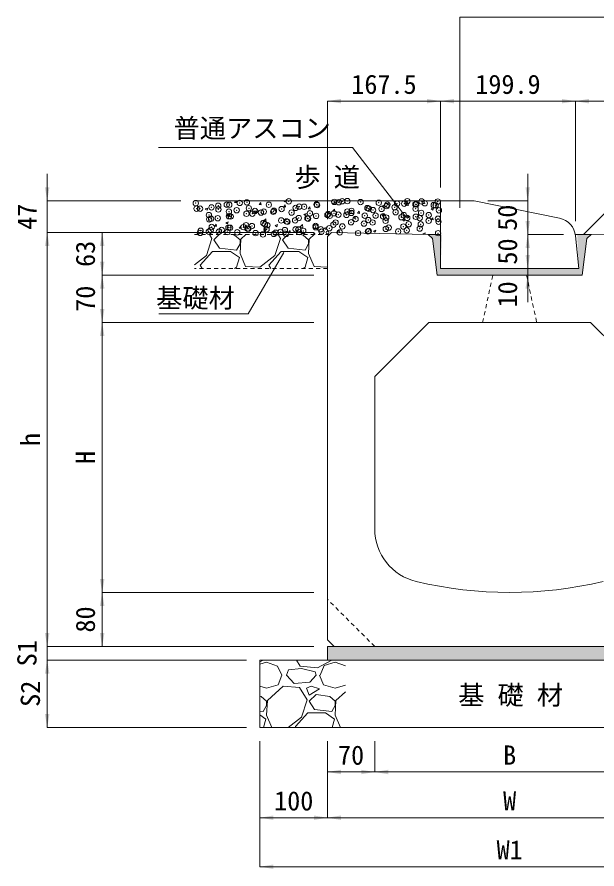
# Model space of a CAD drawing. Units: millimetres at full size; some dimension numbers follow another scale. Extents: x 6872 to 78201, y -34623 to -7860.
# Drawn here: x 22067 to 22926, y -22117 to -20855 of the extents above; entities that cross this region are included whole.
import ezdxf
from ezdxf.enums import TextEntityAlignment as Align

# ---------------------------------------------------------------- set-up
doc = ezdxf.new("R2010")
doc.units = ezdxf.units.MM
doc.header["$LTSCALE"] = 16
doc.header["$PDMODE"] = 32
doc.header["$PDSIZE"] = 8
doc.linetypes.add('USER1', pattern=[0.675, 0.375, -0.3])
for name, color, linetype, lineweight in [('0_2', 7, 'Continuous', 20), ('寸法引出', 7, 'Continuous', 9), ('寸法線', 7, 'Continuous', 9), ('本体', 7, 'USER1', 9), ('補助線', 8, 'Continuous', 13), ('ﾊｯﾁﾝｸﾞ', 7, 'Continuous', 5)]:
    doc.layers.add(name, color=color, linetype=linetype, lineweight=lineweight)
doc.styles.add('ＭＳ ゴシック', font='')
doc.styles.get('ＭＳ ゴシック').set_extended_font_data('MS Gothic')

# ---------------------------------------------------------------- blocks, each defined once
blk = doc.blocks.new('filled_arrow')
at = {"color": 0, "linetype": 'Continuous', "lineweight": -2}
blk.add_solid([(7.5, 1.25), (0, 0), (7.5, -1.25)], dxfattribs=at)

msp = doc.modelspace()

# ---------------------------------------------------------------- hatches: boundary and pattern name
at = {"layer": 'ﾊｯﾁﾝｸﾞ'}
for points in [[(22694.26, -21227.45), (22696.77, -21177.34), (22675.76, -21177.34), (22682.51, -21183.41), (22689.26, -21237.45), (22904.26, -21237.45), (22911.02, -21183.41), (22917.76, -21177.34), (22896.76, -21177.34), (22899.26, -21227.45)], [(23066.76, -21807.45), (23066.76, -21787.45), (22536.76, -21787.45), (22526.76, -21787.45), (22526.76, -21807.45)]]:
    msp.add_hatch(color=8, dxfattribs=at).paths.add_polyline_path(points)

# ---------------------------------------------------------------- linework, layer by layer
at = {"layer": '0_2'}
for p, q in [((22329.56, -21127.45), (22694.26, -21127.45)), ((22694.26, -21127.45), (22694.26, -21227.45)), ((22694.26, -21127.45), (22744.26, -21127.45)), ((22744.26, -21127.45), (22870.57, -21153.06)), ((22532.76, -21174.57), (22526.76, -21180.45)), ((22526.76, -21180.45), (22526.76, -21777.45)), ((22532.76, -21174.57), (22675.76, -21177.34)), ((22682.51, -21183.41), (22675.76, -21177.34)), ((22675.76, -21177.34), (22694.26, -21177.34)), ((22917.76, -21177.34), (22894.19, -21177.45)), ((22894.46, -21179.47), (22899.26, -21227.45)), ((22911.02, -21183.41), (22917.76, -21177.34)), ((23060.76, -21174.57), (22917.76, -21177.34)), ((22682.51, -21183.41), (22689.26, -21237.45)), ((22911.02, -21183.41), (22904.26, -21237.45)), ((22694.26, -21227.45), (22899.26, -21227.45)), ((22904.26, -21237.45), (22689.26, -21237.45)), ((22596.76, -21387.45), (22676.76, -21307.45)), ((22916.76, -21307.45), (22676.76, -21307.45)), ((22916.76, -21307.45), (22996.76, -21387.45)), ((22596.76, -21613.42), (22596.76, -21387.45)), ((22536.76, -21787.45), (22526.76, -21777.45)), ((22526.76, -21787.45), (22526.76, -21807.45)), ((22526.76, -21787.45), (23066.76, -21787.45)), ((22426.76, -21807.45), (23166.76, -21807.45)), ((22426.76, -21807.45), (22426.76, -21907.45)), ((22426.76, -21907.45), (23166.76, -21907.45))]:
    msp.add_line(p, q, dxfattribs=at)
at = {"layer": '0_2', "linetype": 'USER1'}
for p, q in [((22529.82, -21177.45), (22329.56, -21177.45)), ((22526.76, -21227.45), (22329.56, -21227.45))]:
    msp.add_line(p, q, dxfattribs=at)
at = {"layer": '0_2'}
for centre, radius, start, end in [((22864.61, -21182.46), 30, 5.71059, 78.54125), ((22676.76, -21613.42), 80, 180, 256.65766), ((22796.76, -21107.45), 600, 256.65762, 283.34237)]:
    msp.add_arc(centre, radius, start, end, dxfattribs=at)
at = {"layer": '寸法引出'}
for p, q in [((22526.76, -20979.81), (22694.26, -20979.81)), ((22526.76, -21154.45), (22526.76, -20979.81)), ((22694.26, -20979.81), (22894.19, -20979.81)), ((22694.26, -21107.45), (22694.26, -20979.81)), ((22694.26, -21107.45), (22694.26, -20979.81)), ((22894.19, -21157.45), (22894.19, -20979.81)), ((22894.19, -20979.81), (23066.76, -20979.81)), ((22894.19, -21157.45), (22894.19, -20979.81)), ((22111.41, -21087.45), (22111.41, -21214.45)), ((22823.53, -21087.45), (22823.53, -21217.45)), ((22309.56, -21127.45), (22111.41, -21127.45)), ((22764.26, -21127.45), (22823.53, -21127.45)), ((22823.53, -21137.45), (22823.53, -21247.45)), ((22506.76, -21174.45), (22111.41, -21174.45)), ((22111.41, -21174.45), (22111.41, -21787.45)), ((22506.76, -21174.45), (22111.41, -21174.45)), ((22192.93, -21174.45), (22192.93, -21237.45)), ((22506.76, -21174.45), (22192.93, -21174.45)), ((22876.76, -21177.45), (22823.53, -21177.45)), ((22876.76, -21177.45), (22823.53, -21177.45)), ((22823.53, -21187.45), (22823.53, -21277.45)), ((22879.26, -21227.45), (22823.53, -21227.45)), ((22879.26, -21227.45), (22823.53, -21227.45)), ((22192.93, -21237.45), (22192.93, -21307.45)), ((22506.76, -21237.45), (22192.93, -21237.45)), ((22506.76, -21237.45), (22192.93, -21237.45)), ((22879.26, -21237.45), (22823.53, -21237.45)), ((22506.76, -21307.45), (22192.93, -21307.45)), ((22192.93, -21307.45), (22192.93, -21707.45)), ((22506.76, -21307.45), (22192.93, -21307.45)), ((22506.76, -21707.45), (22192.93, -21707.45)), ((22192.93, -21707.45), (22192.93, -21787.45)), ((22506.76, -21707.45), (22192.93, -21707.45)), ((22111.41, -21747.45), (22111.41, -21847.45)), ((22491.76, -21787.45), (22111.41, -21787.45)), ((22491.76, -21787.45), (22111.41, -21787.45)), ((22506.76, -21787.45), (22192.93, -21787.45)), ((22406.76, -21807.45), (22111.41, -21807.45)), ((22111.41, -21807.45), (22111.41, -21907.45)), ((22406.76, -21807.45), (22111.41, -21807.45)), ((22406.76, -21907.45), (22111.41, -21907.45)), ((22426.76, -21927.45), (22426.76, -22041.03)), ((22426.76, -21927.45), (22426.76, -22113.57)), ((22526.76, -21927.45), (22526.76, -21973.28)), ((22526.76, -21927.45), (22526.76, -22041.03)), ((22526.76, -21927.45), (22526.76, -22041.03)), ((22596.76, -21927.45), (22596.76, -21973.28)), ((22596.76, -21927.45), (22596.76, -21973.28)), ((22526.76, -21973.28), (22596.76, -21973.28)), ((22596.76, -21973.28), (22996.76, -21973.28)), ((22426.76, -22041.03), (22526.76, -22041.03)), ((22526.76, -22041.03), (23066.76, -22041.03)), ((22426.76, -22113.57), (23166.76, -22113.57))]:
    msp.add_line(p, q, dxfattribs=at)
msp.add_lwpolyline([(22641.94, -21150.15), (22632.8, -21138.26), (22563.67, -21048.35), (22276.4, -21048.35)], dxfattribs=at)
at = {"layer": '寸法線'}
for points in [[(22723.14, -21137.67), (22723.14, -20855.24), (23334.31, -20855.24)], [(22905.98, -21177.4), (23044.12, -21039.25), (23214.73, -21039.25)], [(22462.01, -21203.73), (22409.48, -21294.72), (22276.79, -21294.72)]]:
    msp.add_lwpolyline(points, dxfattribs=at)
at = {"layer": '本体'}
for p, q in [((22756.76, -21307.45), (22771.76, -21237.45)), ((22821.76, -21237.45), (22836.76, -21307.45)), ((22596.76, -21787.45), (22526.76, -21717.45))]:
    msp.add_line(p, q, dxfattribs=at)
at = {"layer": '補助線'}
msp.add_circle((22526.76, -21174.45), 2, dxfattribs=at)
at = {"layer": 'ﾊｯﾁﾝｸﾞ'}
for p, q in [((22388.99, -21129.81), (22390.97, -21127.45)), ((22388.99, -21129.82), (22392.03, -21130.08)), ((22391.9, -21130.11), (22391.41, -21127.45)), ((22425.43, -21133), (22427.88, -21130.08)), ((22428.34, -21133.29), (22427.75, -21130.11)), ((22461.78, -21127.45), (22463.96, -21128.93)), ((22463.96, -21128.93), (22464.45, -21127.45)), ((22534.44, -21131.29), (22536.97, -21133)), ((22534.45, -21131.27), (22538.01, -21129.9)), ((22536.96, -21133), (22537.99, -21129.93)), ((22641.74, -21133.89), (22645.7, -21129.77)), ((22646.23, -21134.6), (22645.67, -21129.77)), ((22345.74, -21139.54), (22348.27, -21141.24)), ((22345.75, -21139.52), (22349.31, -21138.15)), ((22348.27, -21141.24), (22349.3, -21138.17)), ((22418.75, -21143.61), (22421.28, -21145.31)), ((22418.76, -21143.58), (22422.32, -21142.22)), ((22421.27, -21145.31), (22422.3, -21142.24)), ((22425.43, -21133), (22428.46, -21133.27)), ((22461.86, -21136.19), (22464.31, -21133.27)), ((22461.86, -21136.19), (22464.9, -21136.46)), ((22464.77, -21136.48), (22464.19, -21133.3)), ((22498.3, -21139.38), (22500.75, -21136.46)), ((22498.3, -21139.38), (22501.34, -21139.65)), ((22501.21, -21139.67), (22500.62, -21136.48)), ((22534.74, -21142.57), (22537.19, -21139.65)), ((22534.74, -21142.57), (22537.77, -21142.83)), ((22537.65, -21142.86), (22537.06, -21139.67)), ((22571.17, -21145.75), (22573.62, -21142.84)), ((22574.08, -21146.04), (22573.5, -21142.86)), ((22607.44, -21135.36), (22609.97, -21137.06)), ((22607.45, -21135.34), (22611.01, -21133.97)), ((22609.97, -21137.06), (22611, -21133.99)), ((22641.72, -21133.85), (22646.24, -21134.55)), ((22680.45, -21139.43), (22682.98, -21141.13)), ((22680.46, -21139.41), (22684.02, -21138.04)), ((22682.98, -21141.13), (22684.01, -21138.06)), ((22377.38, -21149.7), (22381.9, -21150.4)), ((22377.4, -21149.74), (22381.36, -21145.62)), ((22381.89, -21150.45), (22381.33, -21145.62)), ((22431.59, -21158.11), (22436.11, -21158.81)), ((22431.62, -21158.15), (22435.57, -21154.03)), ((22436.11, -21158.86), (22435.54, -21154.03)), ((22491.75, -21147.68), (22494.28, -21149.38)), ((22491.77, -21147.65), (22495.32, -21146.29)), ((22494.28, -21149.38), (22495.31, -21146.31)), ((22564.76, -21151.74), (22567.29, -21153.45)), ((22564.77, -21151.72), (22568.33, -21150.36)), ((22567.29, -21153.45), (22568.32, -21150.38)), ((22571.17, -21145.76), (22574.21, -21146.02)), ((22607.61, -21148.94), (22610.06, -21146.02)), ((22607.61, -21148.94), (22610.65, -21149.21)), ((22610.52, -21149.23), (22609.93, -21146.05)), ((22637.77, -21155.81), (22640.29, -21157.52)), ((22637.78, -21155.79), (22641.33, -21154.42)), ((22640.29, -21157.52), (22641.32, -21154.45)), ((22644.05, -21152.13), (22646.5, -21149.21)), ((22644.05, -21152.13), (22647.08, -21152.4)), ((22646.96, -21152.42), (22646.37, -21149.24)), ((22680.49, -21155.32), (22682.93, -21152.4)), ((22680.49, -21155.32), (22683.52, -21155.58)), ((22683.39, -21155.61), (22682.81, -21152.42)), ((22359.6, -21164.84), (22362.05, -21161.92)), ((22359.6, -21164.84), (22362.64, -21165.11)), ((22362.51, -21165.13), (22361.92, -21161.94)), ((22376.07, -21159.99), (22378.59, -21161.7)), ((22376.08, -21159.97), (22379.63, -21158.6)), ((22378.59, -21161.7), (22379.62, -21158.63)), ((22396.04, -21168.03), (22398.49, -21165.11)), ((22396.04, -21168.03), (22399.07, -21168.29)), ((22398.95, -21168.32), (22398.36, -21165.13)), ((22432.48, -21171.21), (22434.92, -21168.3)), ((22435.39, -21171.5), (22434.8, -21168.32)), ((22449.07, -21164.06), (22451.6, -21165.76)), ((22449.08, -21164.04), (22452.64, -21162.67)), ((22451.6, -21165.76), (22452.63, -21162.69)), ((22485.81, -21166.52), (22490.33, -21167.22)), ((22485.83, -21166.56), (22489.79, -21162.44)), ((22490.32, -21167.26), (22489.76, -21162.44)), ((22522.08, -21168.13), (22524.6, -21169.83)), ((22522.09, -21168.11), (22525.64, -21166.74)), ((22524.6, -21169.83), (22525.63, -21166.76)), ((22333.38, -21176.38), (22334.98, -21177.45)), ((22333.39, -21176.35), (22336.95, -21174.99)), ((22336.12, -21177.45), (22336.94, -21175.01)), ((22347.41, -21208.54), (22355.53, -21183.14)), ((22355.53, -21183.14), (22352.06, -21177.45)), ((22366.3, -21177.45), (22358.58, -21185.17)), ((22389.06, -21178.06), (22385.03, -21177.45)), ((22397.19, -21185.17), (22389.06, -21178.06)), ((22405.55, -21177.45), (22398.21, -21184.16)), ((22432.48, -21171.22), (22435.51, -21171.48)), ((22449.01, -21208.54), (22457.13, -21183.14)), ((22457.13, -21183.14), (22453.66, -21177.45)), ((22467.9, -21177.45), (22460.18, -21185.17)), ((22468.91, -21174.4), (22471.36, -21171.48)), ((22468.91, -21174.4), (22471.95, -21174.67)), ((22471.82, -21174.69), (22471.24, -21171.51)), ((22490.66, -21178.06), (22486.63, -21177.45)), ((22498.79, -21185.17), (22490.66, -21178.06)), ((22507.15, -21177.45), (22499.81, -21184.16)), ((22505.46, -21177.45), (22507.8, -21174.67)), ((22508.18, -21177.45), (22507.67, -21174.7)), ((22540.29, -21174.72), (22544, -21170.84)), ((22544.43, -21174.8), (22543.98, -21170.85)), ((22595.08, -21172.2), (22597.61, -21173.9)), ((22595.09, -21172.17), (22598.65, -21170.81)), ((22597.61, -21173.9), (22598.64, -21170.83)), ((22668.09, -21176.27), (22669.5, -21177.22)), ((22668.1, -21176.24), (22671.66, -21174.88)), ((22670.86, -21177.24), (22671.65, -21174.9)), ((22358.58, -21185.17), (22366.71, -21197.36)), ((22392.11, -21200.41), (22397.19, -21191.27)), ((22398.21, -21184.16), (22397.19, -21205.49)), ((22397.19, -21191.27), (22397.19, -21185.17)), ((22460.18, -21185.17), (22468.31, -21197.36)), ((22493.71, -21200.41), (22498.79, -21191.27)), ((22499.81, -21184.16), (22498.79, -21205.49)), ((22498.79, -21191.27), (22498.79, -21185.17)), ((22329.56, -21222.33), (22347.41, -21208.54)), ((22338.26, -21222.76), (22356.55, -21202.44)), ((22356.55, -21202.44), (22382.97, -21202.44)), ((22366.71, -21197.36), (22392.11, -21200.41)), ((22382.97, -21202.44), (22396.17, -21211.59)), ((22397.19, -21205.49), (22405.32, -21224.8)), ((22426.65, -21225.81), (22449.01, -21208.54)), ((22439.86, -21222.76), (22458.15, -21202.44)), ((22458.15, -21202.44), (22484.57, -21202.44)), ((22468.31, -21197.36), (22493.71, -21200.41)), ((22484.57, -21202.44), (22497.77, -21211.59)), ((22498.79, -21205.49), (22506.92, -21224.8)), ((22396.17, -21211.59), (22392.11, -21225.81)), ((22497.77, -21211.59), (22493.71, -21225.81)), ((22341, -21227.45), (22338.26, -21222.76)), ((22392.11, -21225.81), (22388.97, -21227.45)), ((22405.32, -21224.8), (22426.65, -21225.81)), ((22442.6, -21227.45), (22439.86, -21222.76)), ((22493.71, -21225.81), (22490.57, -21227.45)), ((22506.92, -21224.8), (22526.76, -21225.74)), ((22431.56, -21807.62), (22426.76, -21810.13)), ((22426.76, -21813.76), (22436.64, -21810.67)), ((22431.61, -21807.45), (22431.56, -21807.62)), ((22436.64, -21810.67), (22452.9, -21816.77)), ((22462.58, -21807.45), (22466.1, -21807.62)), ((22466.1, -21807.62), (22466.32, -21807.45)), ((22486.42, -21816.77), (22480.99, -21807.45)), ((22533.16, -21807.62), (22511.82, -21818.8)), ((22521.98, -21815.75), (22538.24, -21810.67)), ((22533.21, -21807.45), (22533.16, -21807.62)), ((22538.24, -21810.67), (22553.28, -21816.31)), ((22452.9, -21816.77), (22458.99, -21829.97)), ((22466.1, -21829.97), (22469.15, -21821.85)), ((22488.46, -21819.81), (22469.15, -21821.85)), ((22511.82, -21818.8), (22486.42, -21816.77)), ((22508.78, -21824.89), (22488.46, -21819.81)), ((22509.79, -21829.97), (22508.78, -21824.89)), ((22515.89, -21829.97), (22521.98, -21815.75)), ((22453.91, -21844.2), (22458.99, -21829.97)), ((22477.28, -21842.17), (22466.1, -21829.97)), ((22509.79, -21829.97), (22500.65, -21840.13)), ((22514.87, -21829.97), (22520.97, -21844.2)), ((22426.76, -21846.37), (22436.64, -21849.28)), ((22436.64, -21849.28), (22453.91, -21844.2)), ((22461.02, -21846.23), (22437.66, -21867.57)), ((22485.41, -21848.26), (22461.02, -21846.23)), ((22500.65, -21840.13), (22477.28, -21842.17)), ((22496.58, -21866.55), (22485.41, -21848.26)), ((22502.68, -21846.23), (22495.57, -21849.28)), ((22495.57, -21849.28), (22499.63, -21859.44)), ((22499.63, -21859.44), (22514.87, -21850.29)), ((22514.87, -21850.29), (22502.68, -21846.23)), ((22520.97, -21844.2), (22538.24, -21849.28)), ((22538.24, -21849.28), (22553.28, -21844.85)), ((22428.51, -21861.47), (22426.76, -21861.21)), ((22436.64, -21868.58), (22428.51, -21861.47)), ((22509.79, -21858.42), (22499.63, -21868.58)), ((22530.11, -21861.47), (22509.79, -21858.42)), ((22538.24, -21868.58), (22530.11, -21861.47)), ((22553.28, -21854.76), (22539.26, -21867.57)), ((22431.56, -21883.82), (22436.64, -21874.68)), ((22437.66, -21867.57), (22436.64, -21888.9)), ((22436.64, -21874.68), (22436.64, -21868.58)), ((22488.46, -21891.95), (22496.58, -21866.55)), ((22499.63, -21868.58), (22507.76, -21880.77)), ((22533.16, -21883.82), (22538.24, -21874.68)), ((22539.26, -21867.57), (22538.24, -21888.9)), ((22538.24, -21874.68), (22538.24, -21868.58)), ((22426.76, -21883.25), (22431.56, -21883.82)), ((22426.76, -21888.86), (22435.62, -21895)), ((22436.64, -21888.9), (22444.45, -21907.45)), ((22479.31, -21906.17), (22497.6, -21885.85)), ((22497.6, -21885.85), (22524.02, -21885.85)), ((22507.76, -21880.77), (22533.16, -21883.82)), ((22524.02, -21885.85), (22537.22, -21895)), ((22538.24, -21888.9), (22546.05, -21907.45)), ((22435.62, -21895), (22432.07, -21907.45)), ((22468.39, -21907.45), (22488.46, -21891.95)), ((22537.22, -21895), (22533.67, -21907.45)), ((22480.06, -21907.45), (22479.31, -21906.17))]:
    msp.add_line(p, q, dxfattribs=at)
for p in [(22331.59, -21130.78), (22364.81, -21134.8), (22377.52, -21133.12), (22381.28, -21133.32), (22396.76, -21130.59), (22407.37, -21129.74), (22439.87, -21133.3), (22469.49, -21128.21), (22484.88, -21136.02), (22492.24, -21136.3), (22510.54, -21132.76), (22511.48, -21133.76), (22536.92, -21128.95), (22543.56, -21129.54), (22548.63, -21128.08), (22556.28, -21127.86), (22575.74, -21129.22), (22602.86, -21130.37), (22614.43, -21135.23), (22615.53, -21133.1), (22629.98, -21131.52), (22640.51, -21131.65), (22645.15, -21128.01), (22657.1, -21132.66), (22658.28, -21132.71), (22666.17, -21128.4), (22670.99, -21131.04), (22684.22, -21133.81), (22686.95, -21134.08), (22690.23, -21128.51), (22332.72, -21139.02), (22337.98, -21139.06), (22350.99, -21148.55), (22354.9, -21137.13), (22365.1, -21140.2), (22380.62, -21143.47), (22392.22, -21141.35), (22406.75, -21146.65), (22410.24, -21138.38), (22415.48, -21146.4), (22419.34, -21142.49), (22428.2, -21144.73), (22432.41, -21143.4), (22446.45, -21143.64), (22447.44, -21142.19), (22458.79, -21139.59), (22473.57, -21144.79), (22479.52, -21137.97), (22500.69, -21145.93), (22526.65, -21148.35), (22527.81, -21147.08), (22536.3, -21145.87), (22542.91, -21147.9), (22554.93, -21148.22), (22556.27, -21143.27), (22562.15, -21145.37), (22562.38, -21142.29), (22582.04, -21149.37), (22585.9, -21138.18), (22588.04, -21139.04), (22594.24, -21141.14), (22598.07, -21149.34), (22606.95, -21139.47), (22626.19, -21136.94), (22627.7, -21144.25), (22639.89, -21148.56), (22657.32, -21139.17), (22665.55, -21145.31), (22676.87, -21148.54), (22691.94, -21141.5), (22351.44, -21154.83), (22354.28, -21154.04), (22364.16, -21153.16), (22380.67, -21150.23), (22383.4, -21150.62), (22431.79, -21160.31), (22458.18, -21156.5), (22466.16, -21158.01), (22467.4, -21158.52), (22478.87, -21156.33), (22484.26, -21152.93), (22497.02, -21153.44), (22498.11, -21153.8), (22509.92, -21149.67), (22530.2, -21149.57), (22538.82, -21159.51), (22561.77, -21159.2), (22568.45, -21154.42), (22580.87, -21161.18), (22587.43, -21155.95), (22593.59, -21159.51), (22609.16, -21150.51), (22612.83, -21156.97), (22613.81, -21152.14), (22636.28, -21151.66), (22644.91, -21152.75), (22647.1, -21162.03), (22657.63, -21151.07), (22663.4, -21152.81), (22676.73, -21156.94), (22690.52, -21153.95), (22691.32, -21158.41), (22338.8, -21171.84), (22350.8, -21173.19), (22353.66, -21170.95), (22355.21, -21166.16), (22365.92, -21172.99), (22370.03, -21170.66), (22378.52, -21173.78), (22380.05, -21167.14), (22382.32, -21167.31), (22393.04, -21174.13), (22402.12, -21166.44), (22406.13, -21163.56), (22408.15, -21168.69), (22409.44, -21168.45), (22414.84, -21164.76), (22434.07, -21162.23), (22436.56, -21169.6), (22437.77, -21163.61), (22449.94, -21174.76), (22457.56, -21173.41), (22463.68, -21170.74), (22479.57, -21169.68), (22483.64, -21169.84), (22484.75, -21173.83), (22490.8, -21171.89), (22509.2, -21164.59), (22509.3, -21166.59), (22516.83, -21169.61), (22517.92, -21173.04), (22529.55, -21167.94), (22535.68, -21162.78), (22545.03, -21174.18), (22548.79, -21165.4), (22586.81, -21172.86), (22587.85, -21172.2), (22613.19, -21169.05), (22617.47, -21167.11), (22631.55, -21172.79), (22639.28, -21165.47), (22644.27, -21171.11), (22663.51, -21168.58), (22664.94, -21162.22), (22338.08, -21174.87), (22420.15, -21175.28), (22431.17, -21177.22), (22447.27, -21176.42), (22465.51, -21176.37), (22572.15, -21175.33), (22690.7, -21175.32)]:
    msp.add_point(p, dxfattribs=at)

# ---------------------------------------------------------------- block references
at = {"layer": '寸法引出', "xscale": 2.67, "yscale": 2.67}
for p in [(22526.76, -20979.81), (22694.26, -20979.81), (22894.19, -20979.81), (22526.76, -21973.28), (22596.76, -21973.28), (22426.76, -22041.03), (22526.76, -22041.03), (22426.76, -22113.57)]:
    msp.add_blockref('filled_arrow', p, dxfattribs=at)
at = {"layer": '寸法引出'}
for p, xscale, yscale, rotation in [((22694.26, -20979.81), 2.67, 2.67, 180), ((22894.19, -20979.81), 2.67, 2.67, 180), ((22111.41, -21127.45), 2.67, 2.67, 90), ((22823.53, -21127.45), 2.67, 2.67, 90), ((22641.94, -21150.15), 0.1, 0.1, 127.6), ((22823.53, -21177.45), 2.67, 2.67, 90), ((22111.41, -21174.45), 2.67, 2.67, 270), ((22111.41, -21174.45), 2.67, 2.67, 270), ((22192.93, -21174.45), 2.67, 2.67, 270), ((22823.53, -21177.45), 2.67, 2.67, 270), ((22823.53, -21227.45), 2.67, 2.67, 90), ((22192.93, -21237.45), 2.67, 2.67, 90), ((22192.93, -21237.45), 2.67, 2.67, 270), ((22823.53, -21237.45), 2.67, 2.67, 270), ((22192.93, -21307.45), 2.67, 2.67, 90), ((22192.93, -21307.45), 2.67, 2.67, 270), ((22192.93, -21707.45), 2.67, 2.67, 90), ((22192.93, -21707.45), 2.67, 2.67, 270), ((22111.41, -21787.45), 2.67, 2.67, 90), ((22111.41, -21787.45), 2.67, 2.67, 90), ((22192.93, -21787.45), 2.67, 2.67, 90), ((22111.41, -21807.45), 2.67, 2.67, 270), ((22111.41, -21807.45), 2.67, 2.67, 270), ((22111.41, -21907.45), 2.67, 2.67, 90), ((22596.76, -21973.28), 2.67, 2.67, 180), ((22526.76, -22041.03), 2.67, 2.67, 180)]:
    msp.add_blockref('filled_arrow', p, dxfattribs=dict(at, xscale=xscale, yscale=yscale, rotation=rotation))
at = {"layer": '寸法線', "xscale": 0.133, "yscale": 0.133}
for p, rotation in [((22723.14, -21137.67), 90), ((22905.98, -21177.4), 45), ((22462.01, -21203.73), 240)]:
    msp.add_blockref('filled_arrow', p, dxfattribs=dict(at, rotation=rotation))

# ---------------------------------------------------------------- texts
at = {"layer": '0_2', "style": 'ＭＳ ゴシック'}
msp.add_text('普通アスコン', height=28.48, dxfattribs=at).set_placement((22415.23, -21019.91), align=Align.MIDDLE_CENTER)
for s, p in [('歩 道', (22477.83, -21115.19)), ('基 礎 材', (22720.56, -21882.18))]:
    msp.add_text(s, height=28.48, dxfattribs=at).set_placement(p, align=Align.BOTTOM_LEFT)
at = {"layer": '寸法引出', "style": 'ＭＳ ゴシック'}
for s, p in [('167.5', (22610.51, -20954.81)), ('199.9', (22794.23, -20954.81)), ('70', (22561.76, -21948.28)), ('B', (22796.76, -21948.28)), ('100', (22476.76, -22016.03)), ('W', (22796.76, -22016.03)), ('W1', (22796.76, -22088.57))]:
    msp.add_text(s, height=28.48, dxfattribs=at).set_placement(p, align=Align.MIDDLE_CENTER)
for s, p in [('47', (22081.41, -21150.95)), ('50', (22793.23, -21152.45)), ('63', (22167.93, -21205.95)), ('50', (22793.53, -21202.45)), ('70', (22167.93, -21272.45)), ('10', (22793.53, -21266)), ('h', (22086.41, -21480.95)), ('H', (22167.93, -21507.45)), ('80', (22167.93, -21747.45)), ('S1', (22081.41, -21797.45)), ('S2', (22086.41, -21857.45))]:
    msp.add_text(s, height=28.48, rotation=90, dxfattribs=at).set_placement(p, align=Align.MIDDLE_CENTER)
at = {"layer": '寸法線', "style": 'ＭＳ ゴシック'}
msp.add_text('基礎材', height=28.48, dxfattribs=at).set_placement((22389.48, -21257.04), align=Align.TOP_RIGHT)

doc.saveas('drawing.dxf')
